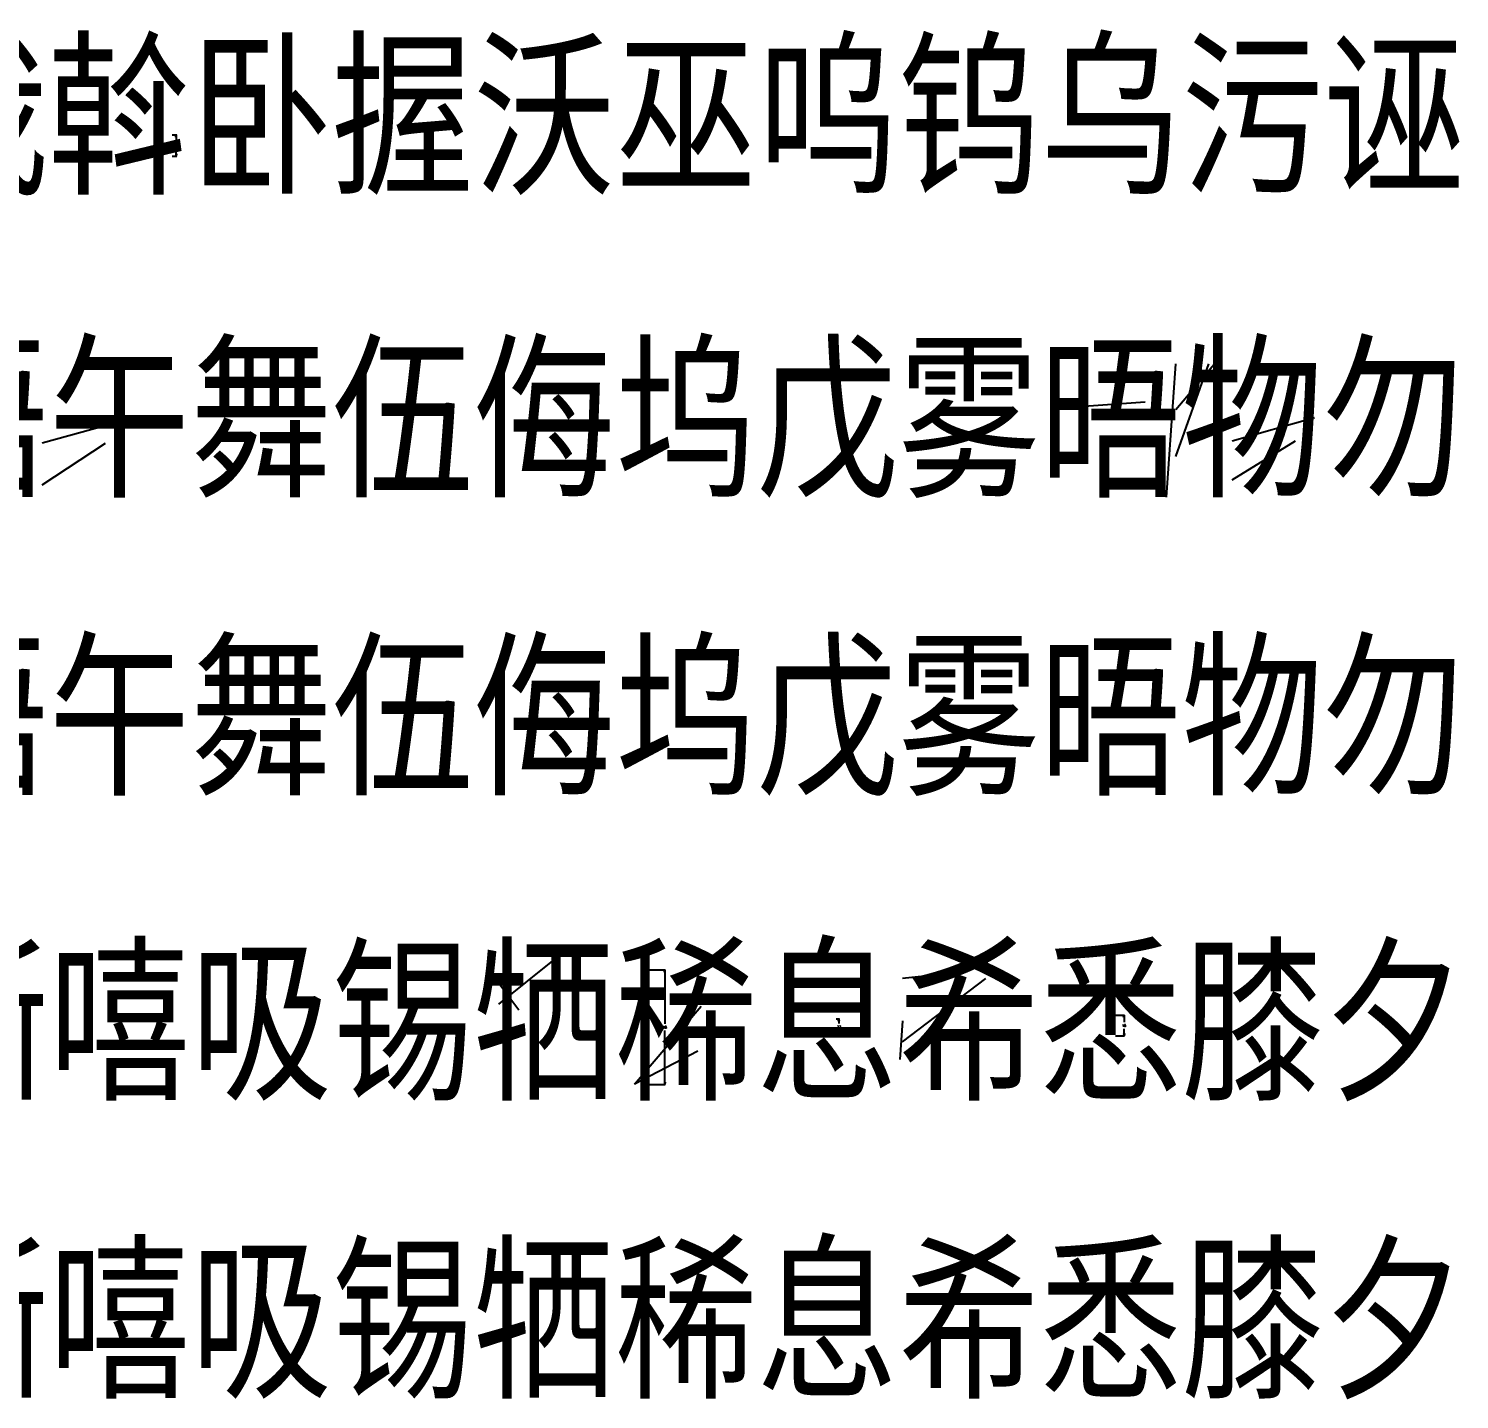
# Model space of a CAD drawing. Header units: millimetres. Extents: x 57484 to 62949, y 20083 to 192180.
# Drawn here: x 58675 to 59894, y 118118 to 119286 of the extents above; entities that cross this region are included whole.
import ezdxf

# ---------------------------------------------------------------- set-up
doc = ezdxf.new("R2010")
doc.units = ezdxf.units.MM
doc.header["$MEASUREMENT"] = 0
doc.layers.add('PenUp', color=1, linetype='Continuous')
doc.styles.add('border', font='simplex.shx', dxfattribs={"bigfont": 'border.shx'})
doc.styles.add('chin2', font='simplex.shx', dxfattribs={"bigfont": 'chin2.shx'})
doc.styles.add('gbk', font='simplex.shx', dxfattribs={"bigfont": 'gbk.shx'})
doc.dimstyles.get("Standard").update_dxf_attribs({"dimscale": 2, "dimtxt": 1, "dimasz": 1, "dimexe": 0.18, "dimexo": 0.0625, "dimgap": 0.9, "dimtad": 0, "dimtih": 1, "dimtoh": 1, "dimdec": 0, "dimzin": 12, "dimdsep": 46, "dimtxsty": 'chin2', "dimblk": 'OPEN', "dimcen": 1, "dimadec": 0, "dimazin": 3, "dimtfac": 1, "dimtdec": 0, "dimtofl": 0, "dimtmove": 0, "dimatfit": 3, "dimldrblk": 'OPEN', "dimfxl": 1, "dimtolj": 1, "dimtzin": 0, "dimarcsym": 0})

# ---------------------------------------------------------------- blocks, each defined once
blk = doc.blocks.new('_Open')
at = {"color": 0, "linetype": 'ByBlock', "lineweight": -2}
for p, q in [((-1, 0.17), (0, 0)), ((-1, -0.17), (0, 0)), ((0, 0), (-1, 0))]:
    blk.add_line(p, q, dxfattribs=at)
blk = doc.blocks.new('*D121')
at = {"color": 0, "lineweight": -2, "transparency": 16777216}
for p, q in [((58796.9, 119195.4), (58800.7, 119195.4)), ((58800.3, 119193.4), (58800.3, 119189.1)), ((58800.3, 119179.3), (58800.3, 119183.5)), ((58796.9, 119177.3), (58800.7, 119177.3))]:
    blk.add_line(p, q, dxfattribs=at)
at = {"layer": 'Defpoints', "color": 0, "transparency": 16777216}
for p in [(58796.8, 119195.4), (58796.8, 119177.3), (58800.3, 119177.3)]:
    blk.add_point(p, dxfattribs=at)
at = {"color": 0, "lineweight": -2, "transparency": 16777216, "xscale": 2, "yscale": 2, "zscale": 2}
for p, rotation in [((58800.3, 119195.4), 90), ((58800.3, 119177.3), 270)]:
    blk.add_blockref('_Open', p, dxfattribs=dict(at, rotation=rotation))
at = {"color": 0, "transparency": 16777216, "insert": (58800.3, 119186.3), "char_height": 2, "attachment_point": 5, "style": 'chin2'}
blk.add_mtext('\\A1;18', dxfattribs=at)
blk = doc.blocks.new('*D125')
at = {"color": 0, "lineweight": -2, "transparency": 16777216}
for p, q in [((59199.2, 118483.7), (59216.9, 118483.7)), ((59216.6, 118481.7), (59216.6, 118437.7)), ((59216.6, 118388), (59216.6, 118432.1)), ((59199.2, 118386), (59216.9, 118386))]:
    blk.add_line(p, q, dxfattribs=at)
at = {"layer": 'Defpoints', "color": 0, "transparency": 16777216}
for p in [(59199, 118483.7), (59199, 118386), (59216.6, 118386)]:
    blk.add_point(p, dxfattribs=at)
at = {"color": 0, "lineweight": -2, "transparency": 16777216, "xscale": 2, "yscale": 2, "zscale": 2}
for p, rotation in [((59216.6, 118483.7), 90), ((59216.6, 118386), 270)]:
    blk.add_blockref('_Open', p, dxfattribs=dict(at, rotation=rotation))
at = {"color": 0, "transparency": 16777216, "insert": (59216.6, 118434.9), "char_height": 2, "attachment_point": 5, "style": 'chin2'}
blk.add_mtext('\\A1;98', dxfattribs=at)
blk = doc.blocks.new('*D126')
at = {"color": 0, "lineweight": -2, "transparency": 16777216}
for p, q in [((59362.6, 118441.9), (59365.4, 118441.9)), ((59365, 118439.9), (59365, 118438)), ((59362.6, 118428.6), (59365.4, 118428.6)), ((59365, 118430.6), (59365, 118432.4))]:
    blk.add_line(p, q, dxfattribs=at)
at = {"layer": 'Defpoints', "color": 0, "transparency": 16777216}
for p in [(59362.5, 118441.9), (59365, 118441.9), (59362.5, 118428.6)]:
    blk.add_point(p, dxfattribs=at)
at = {"color": 0, "lineweight": -2, "transparency": 16777216, "xscale": 2, "yscale": 2, "zscale": 2}
for p, rotation in [((59365, 118441.9), 90), ((59365, 118428.6), 270)]:
    blk.add_blockref('_Open', p, dxfattribs=dict(at, rotation=rotation))
at = {"color": 0, "transparency": 16777216, "insert": (59365, 118435.2), "char_height": 2, "attachment_point": 5, "style": 'chin2'}
blk.add_mtext('\\A1;13', dxfattribs=at)
blk = doc.blocks.new('*D127')
at = {"color": 0, "lineweight": -2, "transparency": 16777216}
for p, q in [((59600.6, 118445.1), (59608.3, 118445.1)), ((59607.9, 118443.1), (59607.9, 118439.1)), ((59600.6, 118427.4), (59608.3, 118427.4)), ((59607.9, 118429.4), (59607.9, 118433.5))]:
    blk.add_line(p, q, dxfattribs=at)
at = {"layer": 'Defpoints', "color": 0, "transparency": 16777216}
for p in [(59600.4, 118445.1), (59607.9, 118445.1), (59600.4, 118427.4)]:
    blk.add_point(p, dxfattribs=at)
at = {"color": 0, "lineweight": -2, "transparency": 16777216, "xscale": 2, "yscale": 2, "zscale": 2}
for p, rotation in [((59607.9, 118445.1), 90), ((59607.9, 118427.4), 270)]:
    blk.add_blockref('_Open', p, dxfattribs=dict(at, rotation=rotation))
at = {"color": 0, "transparency": 16777216, "insert": (59607.9, 118436.3), "char_height": 2, "attachment_point": 5, "style": 'chin2'}
blk.add_mtext('\\A1;18', dxfattribs=at)

msp = doc.modelspace()

# ---------------------------------------------------------------- linework, layer by layer
for p, q in [((59652.1, 118921.4), (59680.2, 119000.3)), ((59626, 118967.5), (59566.1, 118963.3)), ((59699.9, 118901.3), (59754.1, 118934.6)), ((58686, 118897.2), (58740, 118932.6)), ((59075.3, 118454.5), (59122.5, 118492.5)), ((59419.1, 118422.3), (59490.2, 118476.4)), ((59190.7, 118386.2), (59247.6, 118452.7))]:
    msp.add_line(p, q)
at = {"layer": 'PenUp'}
for p, q in [((59644, 118886.6), (59652.1, 119000.4)), ((59652.1, 118961.3), (59689.1, 119005.4)), ((58751, 118950.6), (58686, 118932.6)), ((59770.1, 118954.4), (59700, 118934.3)), ((59075.1, 118472.4), (59092.3, 118449.7)), ((59438, 118478.4), (59419.2, 118476.5)), ((59419, 118440.4), (59417, 118407.4)), ((59244.8, 118414.4), (59190.7, 118386.2))]:
    msp.add_line(p, q, dxfattribs=at)

# ---------------------------------------------------------------- texts
at = {"color": 2, "style": 'gbk'}
for s, p in [('紊问嗡翁瓮挝蜗涡窝我斡卧握沃巫呜钨乌污诬', (57485.1, 119144.4)), ('屋无芜梧吾吴毋武五捂午舞伍侮坞戊雾晤物勿', (57485.1, 118632.4)), ('务悟误昔熙析西硒矽晰嘻吸锡牺稀息希悉膝夕', (57485.1, 118118.4))]:
    msp.add_text(s, height=127, dxfattribs=at).set_placement(p)
at = {"color": 4, "style": 'border'}
for s, p in [('屋无芜梧吾吴毋武五捂午舞伍侮坞戊雾晤物勿', (57485.1, 118886.4)), ('务悟误昔熙析西硒矽晰嘻吸锡牺稀息希悉膝夕', (57485.1, 118372.4))]:
    msp.add_text(s, height=127, dxfattribs=at).set_placement(p)

# ---------------------------------------------------------------- dimensions: what is measured, and where the dimension line sits
for base, p1, p2, picture, middle in [((58800.3, 119177.3), (58796.8, 119195.4), (58796.8, 119177.3), '*D121', (58800.3, 119186.3)), ((59216.6, 118386), (59199, 118483.7), (59199, 118386), '*D125', (59216.6, 118434.9)), ((59365, 118441.9), (59362.5, 118428.6), (59362.5, 118441.9), '*D126', (59365, 118435.2)), ((59607.9, 118445.1), (59600.4, 118427.4), (59600.4, 118445.1), '*D127', (59607.9, 118436.3))]:
    dim = msp.add_linear_dim(base=base, p1=p1, p2=p2, angle=90, dimstyle='Standard')
    dim.commit()
    dim.dimension.update_dxf_attribs({"geometry": picture, "text_midpoint": middle})

doc.saveas('drawing.dxf')
